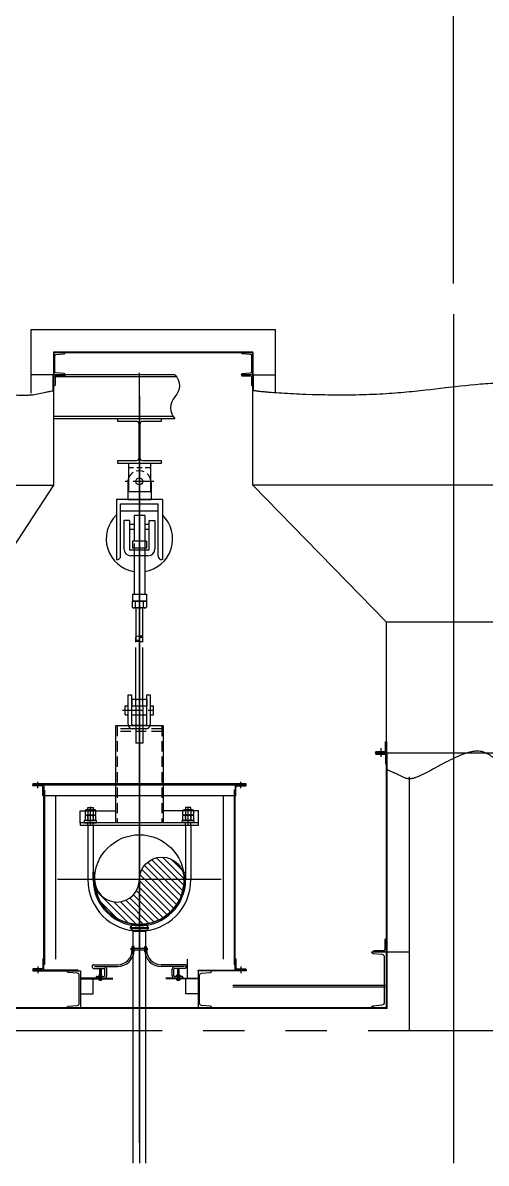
# Model space of a CAD drawing. Header units: millimetres. Extents: x 0 to 134087, y -49114 to 20834.
# Drawn here: x 42881 to 43275, y -40377 to -39408 of the extents above; entities that cross this region are included whole.
import ezdxf

# ---------------------------------------------------------------- set-up
doc = ezdxf.new("R2010")
doc.units = ezdxf.units.MM
doc.header["$LTSCALE"] = 35
for name, pattern in [('CENTER', [7, 4, -1, 1, -1]), ('JNK-CENTER', [34, 30, -1.5, 1, -1.5]), ('JNK-HIDDEN', [3, 2, -1]), ('JNK-PHANTOM', [15, 10, -1, 1, -1, 1, -1]), ('PHA', [30, 20, -2, 2, -2, 2, -2])]:
    doc.linetypes.add(name, pattern=pattern)
for name, color, linetype in [('C', 1, 'CENTER'), ('CEN-R', 1, 'JNK-CENTER'), ('CON-C', 4, 'Continuous'), ('CON-G', 3, 'Continuous'), ('CON-W', 7, 'Continuous'), ('CON-Y', 2, 'Continuous'), ('CONT-Y', 2, 'Continuous'), ('Dim-W', 7, 'Continuous'), ('HID-Y', 2, 'JNK-HIDDEN'), ('PAN-W', 6, 'PHA'), ('PHA-M', 6, 'JNK-PHANTOM'), ('PHA-W', 7, 'JNK-PHANTOM'), ('REF-R', 2, 'JNK-PHANTOM'), ('rev-1', 2, 'Continuous'), ('STL-OBJT', 7, 'Continuous')]:
    doc.layers.add(name, color=color, linetype=linetype)
doc.layers.add('CONT-G', color=3, linetype='Continuous', lineweight=25)

# ---------------------------------------------------------------- blocks, each defined once
blk = doc.blocks.new('pipesece')
at = {"layer": 'CON-W'}
blk.add_lwpolyline([(0.5, 0, 0.44), (0, 0, -0.44), (-0.5, 0, -0.44), (0, 0)], format="xyb", dxfattribs=at)
blk.add_lwpolyline([(-0.45, 0, 0.31383), (0, 0, 0.31383)], format="xyb", close=True, dxfattribs=at)
blk = doc.blocks.new('A$C59B53160')
at = {"layer": 'PHA-M'}
for p, q in [((-23.6, 235.8, -596.2), (-23.6, 659.9, -596.2)), ((23.6, 235.8, -596.2), (23.6, 659.9, -596.2)), ((38.4, 235.8, -596.2), (-38.4, 235.8, -596.2)), ((-50.8, 229.2, -596.2), (-50.8, 186.1, -596.2)), ((-50.8, 186.1, -596.2), (50.8, 186.1, -596.2)), ((-23.7, 186.1, -596.2), (-23.7, 229.2, -596.2)), ((-23.7, 186.1, -596.2), (-23.7, -63.4, -596.2)), ((23.7, 186.1, -596.2), (23.7, 229.2, -596.2)), ((23.7, 186.1, -596.2), (23.7, -63.4, -596.2)), ((50.8, 229.2, -596.2), (50.8, 186.1, -596.2)), ((-23.7, -63.4, -596.2), (23.7, -63.4, -596.2))]:
    blk.add_line(p, q, dxfattribs=at)
for centre, radius, start, end in [((-37.3, 218.6, -596.2), 17.2, 38.08711, 141.91289), ((0, 189.6, -596.2), 46.2, 59.10912, 120.89088), ((37.3, 218.6, -596.2), 17.2, 38.08711, 141.91289)]:
    blk.add_arc(centre, radius, start, end, dxfattribs=at)
at = {"layer": 'PHA-W', "xscale": 47.25751289335312, "yscale": 47.25751289335312, "zscale": 47.25751289335312}
blk.add_blockref('pipesece', (0, 659.9, -596.2), dxfattribs=at)
blk = doc.blocks.new('pipesec')
at = {"layer": 'CON-W'}
for p, q in [((0.121, 0.485), (0.485, 0.121)), ((0.244, 0.437), (0.437, 0.244)), ((0.248, 0.284), (0.499, 0.033)), ((0.23, 0.153), (0.489, -0.105)), ((0.247, 0.211), (0.498, -0.041)), ((0.012, 0), (0.36, -0.347)), ((0.075, 0.011), (0.394, -0.308)), ((0.126, 0.034), (0.425, -0.264)), ((0.169, 0.066), (0.451, -0.216)), ((0.204, 0.105), (0.473, -0.163)), ((-0.193, -0.092), (0.181, -0.466)), ((-0.156, -0.055), (0.232, -0.443)), ((-0.111, -0.026), (0.279, -0.415)), ((-0.056, -0.006), (0.321, -0.383)), ((-0.243, -0.191), (0.063, -0.496)), ((-0.223, -0.136), (0.125, -0.484)), ((-0.25, -0.258), (-0.008, -0.5)), ((-0.227, -0.355), (-0.105, -0.477))]:
    blk.add_line(p, q, dxfattribs=at)
blk.add_lwpolyline([(0, 0.5, -1), (0, 0, 1), (0, -0.5, 1)], format="xyb", dxfattribs=at)
blk = doc.blocks.new('A$C3B5754AF')
at = {"layer": 'CON-G'}
for p, q in [((-81.1, 32), (-27.5, 32)), ((-72.3, 28.6), (-72.3, -0.6)), ((-36.3, 28.6), (-36.3, -0.6)), ((-81.1, -4), (-27.5, -4)), ((-81.1, -4), (-27.5, -4)), ((-81.1, -40), (-27.5, -40)), ((-72.3, -7.4), (-72.3, -36.6)), ((-36.3, -7.4), (-36.3, -36.6))]:
    blk.add_line(p, q, dxfattribs=at)
for points in [[(-18.3, 28.6, 0.372659), (-36.3, 28.6, 0.186242), (-72.3, 28.6, 0.372659), (-90.3, 28.6), (-90.3, -0.6, 0.372659), (-72.3, -0.6, 0.186242), (-36.3, -0.6, 0.372659), (-18.3, -0.6)], [(-18.3, -7.4, 0.372659), (-36.3, -7.4, 0.186242), (-72.3, -7.4, 0.372659), (-90.3, -7.4), (-90.3, -36.6, 0.372659), (-72.3, -36.6, 0.186242), (-36.3, -36.6, 0.372659), (-18.3, -36.6)]]:
    blk.add_lwpolyline(points, format="xyb", close=True, dxfattribs=at)
blk = doc.blocks.new('A$C4ECB5571')
at = {"layer": 'CON-W', "color": 3}
for p, q in [((140, 128), (-188, 128)), ((-188, 64), (-188, 128)), ((-188, 64), (140, 64)), ((140, 64), (140, 128))]:
    blk.add_line(p, q, dxfattribs=at)
blk.add_lwpolyline([(-96, 416), (-96, 480), (48, 480), (48, 416)], dxfattribs=at)
at = {"layer": 'Dim-W', "color": 1}
for p, q in [((-24, 0), (-24, 501)), ((-24, 56), (-24, 480))]:
    blk.add_line(p, q, dxfattribs=at)
at = {"layer": 'HID-Y', "color": 2}
for points in [[(-96, 0), (-96, 320)], [(48, 0), (48, 320)]]:
    blk.add_lwpolyline(points, dxfattribs=at)
at = {"layer": 'CON-W', "xscale": 4, "yscale": 4, "zscale": 4}
blk.add_blockref('A$C3B5754AF', (193, 288), dxfattribs=at)
blk = doc.blocks.new('A$C31321E1F')
at = {"layer": 'C'}
blk.add_line((-114.5, 1150.4), (119.8, 1150.4), dxfattribs=at)
at = {"layer": 'CEN-R'}
for p, q in [((0, 1280.4), (0, -582.1)), ((397.9, 0), (-397.9, 0)), ((0, -450.9), (0, -555.9)), ((0, -450.9), (0, -555.9))]:
    blk.add_line(p, q, dxfattribs=at)
at = {"layer": 'CON-W', "color": 3}
for p, q in [((402.2, 386.2), (-402.2, 386.2)), ((-402.2, 386.2), (-402.2, 370.2)), ((-402.2, 370.2), (402.2, 370.2)), ((-350.2, 370.2), (-350.2, 0)), ((-314.2, 370.2), (-314.2, 0)), ((314.2, 370.2), (314.2, 0)), ((350.2, 370.2), (350.2, 0)), ((402.2, 370.2), (402.2, 386.2)), ((-314.2, 0), (-314.2, 50)), ((-314.2, 50), (-304.7, 50)), ((-304.7, 50), (-304.7, 0))]:
    blk.add_line(p, q, dxfattribs=at)
at = {"layer": 'CON-W'}
blk.add_line((-338.2, 370.2), (-314.2, 370.2), dxfattribs=at)
at = {"layer": 'CON-W', "color": 3}
for points in [[(-402.2, 386.2), (-402.2, 466.2), (-161.9, 466.2)], [(402.2, 386.2), (402.2, 466.2), (161.9, 466.2)], [(304.7, 0), (304.7, 50), (314.2, 50), (314.2, 0)]]:
    blk.add_lwpolyline(points, dxfattribs=at)
at = {"layer": 'CON-W'}
blk.add_circle((0, 0), 304.7, dxfattribs=at)
blk.add_circle((0, 0), 304.7, dxfattribs=at)
at = {"layer": 'CON-W', "color": 3}
for radius in [350.2, 314.2, 304.7]:
    blk.add_arc((0, 0), radius, 180, 0, dxfattribs=at)
at = {"layer": 'CONT-G'}
for p, q in [((-161.9, 1045.4), (-161.9, 386.2)), ((161.9, 1045.4), (-161.9, 1045.4)), ((161.9, 1045.4), (161.9, 386.2))]:
    blk.add_line(p, q, dxfattribs=at)
at = {"layer": 'HID-Y', "color": 2}
for p, q in [((-151.6, 1045.4), (-151.6, 386.2)), ((151.6, 1025.4), (-151.6, 1025.4)), ((151.6, 1045.4), (151.6, 386.2)), ((151.6, 1005.4), (-151.6, 1005.4))]:
    blk.add_line(p, q, dxfattribs=at)
at = {"layer": 'PAN-W'}
for p, q in [((-96.9, 1180.4), (-76.9, 1180.4)), ((-96.9, 1120.4), (-96.9, 1180.4)), ((-52.9, 1180.4), (50, 1180.4)), ((74, 1180.4), (96.9, 1180.4)), ((96.9, 1120.4), (96.9, 1180.4)), ((-96.9, 1120.4), (-76.9, 1120.4)), ((-52.9, 1120.4), (50, 1120.4)), ((74, 1120.4), (96.9, 1120.4))]:
    blk.add_line(p, q, dxfattribs=at)
blk.add_lwpolyline([(-52.9, 1055.4, 0.414214), (-46.9, 1049.4), (44, 1049.4, 0.414214), (50, 1055.4), (50, 1255.4), (74, 1255.4), (74, 1055.4, -0.414214), (44, 1025.4), (-46.9, 1025.4, -0.414214), (-76.9, 1055.4), (-76.9, 1255.4), (-52.9, 1255.4)], format="xyb", close=True, dxfattribs=at)
at = {"xscale": -609.4, "yscale": 609.4, "zscale": 609.4, "rotation": 90}
blk.add_blockref('pipesec', (0, 0), dxfattribs=at)
at = {"layer": 'CON-W', "yscale": 0.25, "zscale": 0.25}
for p, xscale in [((-326.2, 370.2), 0.25), ((326.2, 370.2), -0.25)]:
    blk.add_blockref('A$C4ECB5571', p, dxfattribs=dict(at, xscale=xscale))
blk = doc.blocks.new('SP-FE2')
at = {"color": 1, "linetype": 'CENTER'}
blk.add_line((97.4, -104.1), (-97.6, -104.1), dxfattribs=at)
at = {"layer": 'CEN-R'}
blk.add_line((0, 58), (0, -1229), dxfattribs=at)
at = {"layer": 'CON-Y'}
blk.add_circle((-0.1, -104.1), 23.8, dxfattribs=at)
for start, end in [(133.81816, 260.83148), (279.1699, 46.18184)]:
    blk.add_arc((0, -494.1), 225.5, start, end, dxfattribs=at)
at = {"layer": 'CONT-Y'}
for p, q in [((-75, 20.9), (-75, -173)), ((-75, 20.9), (75, 20.9)), ((75, 20.9), (75, -173)), ((-40.3, -11.3), (-75, -11.3)), ((18.1, -11.3), (-17.5, -11.3)), ((75, -11.3), (40, -11.3)), ((-79.5, -110.9), (-79.5, -226.9)), ((79.5, -110.9), (79.5, -226.9)), ((156.1, -226.9), (-156.1, -226.9)), ((-156.1, -226.9), (-156.1, -635.6)), ((-79.5, -226.9), (79.5, -226.9)), ((-75, -173), (75, -173)), ((156.1, -226.9), (156.1, -635.6)), ((-127.4, -255.9), (127.4, -255.9)), ((-127.4, -611.6), (-127.4, -255.9)), ((-127.4, -303.9), (127.4, -303.9)), ((127.4, -611.6), (127.4, -255.9)), ((-105.8, -370.1), (-105.8, -561)), ((-66.7, -370.1), (-105.8, -370.1)), ((-66.7, -370.1), (-66.7, -569.1)), ((35.9, -336.4), (-35.9, -336.4)), ((-35.9, -336.4), (-35.9, -510.3)), ((35.9, -336.4), (35.9, -510.3)), ((66.7, -569.1), (66.7, -370.1)), ((66.7, -370.1), (105.8, -370.1)), ((105.8, -370.1), (105.8, -561)), ((-66.7, -394), (-35.9, -394)), ((-66.7, -427.5), (-35.9, -427.5)), ((35.9, -394), (66.7, -394)), ((35.9, -427.5), (66.7, -427.5)), ((47.9, -510.3), (-47.9, -510.3)), ((-47.9, -510.3), (-47.9, -558.2)), ((-35.9, -526.6), (-35.9, -869)), ((35.9, -499), (35.9, -869)), ((47.9, -510.3), (47.9, -558.2)), ((-66.7, -569.1), (66.7, -569.1)), ((57.9, -608.9), (-57.9, -608.9)), ((47.9, -558.2), (-47.9, -558.2)), ((-35.9, -558.2), (-35.9, -569.1)), ((-35.9, -608.9), (-35.9, -869)), ((35.9, -558.2), (35.9, -569.1)), ((35.9, -608.9), (35.9, -869)), ((-156.1, -635.6), (-151.4, -635.6)), ((156.1, -635.6), (151.4, -635.6)), ((49, -916.9), (-49, -916.9)), ((-49, -916.9), (-49, -957.6)), ((-47.9, -869), (47.9, -869)), ((-47.9, -869), (-47.9, -916.9)), ((-47.9, -916.9), (47.9, -916.9)), ((-27, -957.6), (-27, -916.9)), ((27, -957.6), (27, -916.9)), ((47.9, -869), (47.9, -916.9)), ((49, -916.9), (49, -957.6)), ((38, -963.2), (-38, -963.2)), ((25.6, -963.2), (-25.6, -963.2)), ((-22.2, -1186.9), (-22.2, -963.2)), ((22.2, -1186.9), (22.2, -963.2))]:
    blk.add_line(p, q, dxfattribs=at)
for centre, radius, start, end in [((0, -110.9), 79.5, 146.99817, 180), ((0, -110.9), 79.5, 122.59536, 146.99817), ((0, -110.9), 79.5, 66.30972, 106.00822), ((0, -110.9), 79.5, 33.00183, 46.57738), ((0, -110.9), 79.5, 0, 33.00183), ((-151.4, -611.6), 24, 270, 0), ((-57.9, -561), 47.9, 180, 270), ((57.9, -561), 47.9, 270, 0), ((151.4, -611.6), 24, 180, 270), ((-38, -949.6), 13.6, 216.07813, 323.92187), ((0, -894.9), 68.3, 246.67488, 293.32512), ((38, -949.6), 13.6, 216.07813, 323.92187)]:
    blk.add_arc(centre, radius, start, end, dxfattribs=at)
blk.add_ellipse((-11.1, -1186.9), major_axis=(-11.1, 0), ratio=0.480082, dxfattribs=at)
blk.add_ellipse((11.1, -1186.9), major_axis=(11.1, 0), ratio=0.480082, start_param=3.141593, end_param=6.283185, dxfattribs=at)
blk = doc.blocks.new('A$C1C12395C')
at = {"layer": 'CEN-R'}
blk.add_line((0, 0), (0, 44.4), dxfattribs=at)
at = {"layer": 'CONT-G'}
for p, q in [((-61.1, 24.3), (-46.8, 44.4)), ((-61.1, 19.3), (-61.1, 24.3)), ((-61.1, 24.3), (61.1, 24.3)), ((-61.1, 19.3), (61.1, 19.3)), ((-61.1, 19.3), (-51, 5)), ((-44.4, 0), (-51, 5)), ((-51, 5), (51, 5)), ((-46.8, 44.4), (46.8, 44.4)), ((-44.4, 0), (44.4, 0)), ((44.4, 0), (51, 5)), ((61.1, 24.3), (46.8, 44.4)), ((61.1, 19.3), (51, 5)), ((61.1, 19.3), (61.1, 24.3))]:
    blk.add_line(p, q, dxfattribs=at)
blk = doc.blocks.new('seal boots-1')
at = {"layer": 'CEN-R'}
for p, q in [((-265, -146.2), (-265, -233.6)), ((265, -146.2), (265, -233.6))]:
    blk.add_line(p, q, dxfattribs=at)
at = {"layer": 'CON-C'}
for p, q in [((-55, -22.9), (-55, -10.4)), ((-55, -10.4), (55, -10.4)), ((-55, -22.9), (55, -22.9)), ((55, -22.9), (55, -10.4))]:
    blk.add_line(p, q, dxfattribs=at)
at = {"layer": 'CON-G'}
for p, q in [((-49, -23), (-49, 0)), ((-36.5, 0), (-49, 0)), ((-36.5, -35.5), (-36.5, 0)), ((36.5, -35.5), (36.5, 0)), ((36.5, 0), (49, 0)), ((49, -23), (49, 0)), ((-318, -143), (-318, -128)), ((-313, -123), (-149, -123)), ((-313, -148), (-240, -148)), ((-305.5, -135.5), (-149, -135.5)), ((-235, -197.4), (-235, -153)), ((-222.5, -197.4), (-222.5, -153)), ((313, -123), (149, -123)), ((305.5, -135.5), (149, -135.5)), ((222.5, -197.4), (222.5, -153)), ((235, -197.4), (235, -153)), ((313, -148), (240, -148)), ((318, -143), (318, -128)), ((-260, -214.9), (-400, -214.9)), ((-290, -202.4), (-240, -202.4)), ((-272.4, -192.4), (-257.6, -192.4)), ((-272.4, -202.4), (-257.6, -202.4)), ((-257.6, -226.9), (-272.4, -226.9)), ((-260, -155.9), (-270, -155.9)), ((-270, -193.3), (-270, -201.5)), ((-260, -193.3), (-260, -201.5)), ((290, -202.4), (240, -202.4)), ((272.4, -192.4), (257.6, -192.4)), ((272.4, -202.4), (257.6, -202.4)), ((257.6, -226.9), (272.4, -226.9)), ((260, -155.9), (270, -155.9)), ((260, -193.3), (260, -201.5)), ((260, -214.9), (400, -214.9)), ((270, -193.3), (270, -201.5))]:
    blk.add_line(p, q, dxfattribs=at)
at = {"layer": 'CON-G', "color": 7}
for points in [[(-270, -216.6), (-269, -214.9), (-269, -154.9)], [(-260, -216.6), (-261, -214.9), (-261, -154.9)], [(260, -216.6), (261, -214.9), (261, -154.9)], [(270, -216.6), (269, -214.9), (269, -154.9)]]:
    blk.add_lwpolyline(points, dxfattribs=at)
at = {"layer": 'CON-G'}
for points in [[(-270, -226), (-270, -155.9), (-269, -154.9), (-261, -154.9), (-260, -155.9), (-260, -226)], [(270, -226), (270, -155.9), (269, -154.9), (261, -154.9), (260, -155.9), (260, -226)], [(-400, -219.9), (-180, -219.9)], [(-400, -319.9), (-315, -319.9), (-315, -219.9)], [(400, -219.9), (180, -219.9)], [(400, -319.9), (315, -319.9), (315, -219.9)]]:
    blk.add_lwpolyline(points, dxfattribs=at)
for points in [[(-295, -207.4), (-295, -209.9, 0.414214), (-290, -214.9), (-180, -214.9)], [(295, -207.4), (295, -209.9, -0.414214), (290, -214.9), (180, -214.9)]]:
    blk.add_lwpolyline(points, format="xyb", dxfattribs=at)
for points in [[(-255, -193.3, 0.372659), (-260, -193.3, 0.186242), (-270, -193.3, 0.372659), (-275, -193.3), (-275, -201.5, 0.372659), (-270, -201.5, 0.186242), (-260, -201.5, 0.372659), (-255, -201.5)], [(-275, -226, 0.372659), (-270, -226, 0.186242), (-260, -226, 0.372659), (-255, -226), (-255, -219.9), (-275, -219.9)], [(255, -193.3, -0.372659), (260, -193.3, -0.186242), (270, -193.3, -0.372659), (275, -193.3), (275, -201.5, -0.372659), (270, -201.5, -0.186242), (260, -201.5, -0.372659), (255, -201.5)], [(275, -226, -0.372659), (270, -226, -0.186242), (260, -226, -0.372659), (255, -226), (255, -219.9), (275, -219.9)]]:
    blk.add_lwpolyline(points, format="xyb", close=True, dxfattribs=at)
for centre, radius, start, end in [((-149, -23), 100, 270, 0), ((-149, -23), 112.5, 270, 0), ((149, -23), 112.5, 180, 270), ((149, -23), 100, 180, 270), ((-313, -128), 5, 90, 180), ((-313, -143), 5, 180, 270), ((-240, -153), 17.5, 0, 90), ((-240, -153), 5, 0, 90), ((240, -153), 17.5, 90, 180), ((240, -153), 5, 90, 180), ((313, -128), 5, 0, 90), ((313, -143), 5, 270, 0), ((-290, -207.4), 5, 90, 180), ((-240, -197.4), 5, 270, 0), ((-240, -197.4), 17.5, 270, 0), ((240, -197.4), 17.5, 180, 270), ((240, -197.4), 5, 180, 270), ((290, -207.4), 5, 0, 90)]:
    blk.add_arc(centre, radius, start, end, dxfattribs=at)
at = {"layer": 'CONT-G'}
for points in [[(-400, -164.9), (-400, -414.9), (-490, -414.9), (-490, -411.9, -0.388879), (-483.6, -404.9), (-421.8, -399.5, 0.388879), (-409, -385.5), (-409, -194.3, 0.388879), (-421.8, -180.3), (-483.6, -174.9, -0.388879), (-490, -167.9), (-490, -164.9)], [(400, -164.9), (400, -414.9), (490, -414.9), (490, -411.9, 0.388879), (483.6, -404.9), (421.8, -399.5, -0.388879), (409, -385.5), (409, -194.3, -0.388879), (421.8, -180.3), (483.6, -174.9, 0.388879), (490, -167.9), (490, -164.9)]]:
    blk.add_lwpolyline(points, format="xyb", close=True, dxfattribs=at)
at = {"layer": 'PHA-M'}
blk.add_line((325, -84.9), (325, -214.9), dxfattribs=at)

msp = doc.modelspace()

# ---------------------------------------------------------------- linework, layer by layer
at = {"layer": 'CEN-R'}
for p, q in [((43247.2948, -39655.9711), (43247.2948, -40376.8135)), ((42980.4198, -40357.5806), (42980.4198, -39705.5734)), ((42980.4198, -40359.579), (42980.4198, -39707.2623)), ((42980.4198, -39725.2623), (42980.4198, -40070.8873)), ((42980.4198, -39744.0123), (42980.4198, -40063.3873)), ((42894.1698, -40058.3873), (42894.1698, -40052.8873)), ((43066.6698, -40058.3873), (43066.6698, -40052.8873)), ((42980.4198, -40066.4623), (42980.4198, -40205.5656)), ((43049.9698, -40136.0123), (42910.8698, -40136.0123)), ((42980.4198, -40179.6561), (42980.4198, -40376.8135)), ((42894.1698, -40209.8873), (42894.1698, -40215.3873)), ((43066.6698, -40209.8873), (43066.6698, -40215.3873))]:
    msp.add_line(p, q, dxfattribs=at)
at = {"layer": 'CON-G'}
for p, q in [((42907.7948, -39687.7623), (43076.6698, -39687.7623)), ((42907.7948, -39707.2623), (42907.7948, -39687.7623)), ((42907.7948, -39688.5123), (43068.1756, -39688.5123)), ((43076.6698, -39707.2623), (43076.6698, -39687.7623)), ((42907.7948, -39707.2623), (42907.1698, -39707.2623)), ((42907.1698, -39720.7634), (42907.1698, -39707.2623)), ((42907.7948, -39707.2623), (42907.1698, -39707.2623)), ((43010.6454, -39707.2623), (42907.7948, -39707.2623)), ((42907.7948, -39801.0123), (42907.7948, -39707.2623)), ((43012.1392, -39709.1373), (42907.7948, -39709.1373)), ((43076.6698, -39707.2623), (43077.2948, -39707.2623)), ((43076.6698, -39707.2623), (43077.2948, -39707.2623)), ((43076.6698, -39801.0123), (43076.6698, -39707.2623)), ((43077.2948, -39720.7634), (43077.2948, -39707.2623)), ((43009.1516, -39742.8873), (42907.7948, -39742.8873)), ((43010.6454, -39744.7623), (42907.7948, -39744.7623)), ((42717.7948, -39801.0123), (42907.7948, -39801.0123)), ((42831.5448, -39917.2623), (42907.7948, -39801.0123)), ((43417.9198, -39801.0123), (43076.6698, -39801.0123)), ((43190.4198, -39917.2623), (43076.6698, -39801.0123)), ((43190.4198, -40245.5123), (43190.4198, -39917.2623)), ((43304.1698, -39917.2623), (43190.4198, -39917.2623)), ((43185.4198, -40024.3353), (43185.4198, -40031.695)), ((43304.1698, -40028.5123), (43190.4198, -40028.5123)), ((43191.0448, -40245.5123), (43191.0448, -40028.5123)), ((43189.2948, -40226.0123), (43059.6698, -40226.0123)), ((43189.2948, -40227.3248), (43059.6698, -40227.3248)), ((43191.0448, -40244.7623), (42649.6698, -40244.7623)), ((43191.0448, -40245.5123), (42649.6698, -40245.5123)), ((42927.1698, -40244.7623), (42927.1698, -40245.5123)), ((43179.1698, -40244.7623), (43179.1698, -40243.3373))]:
    msp.add_line(p, q, dxfattribs=at)
for points in [[(42907.7948, -39688.5123), (42907.7948, -39707.2623), (42917.1698, -39707.2623), (42917.1698, -39706.9596, 0.38887873), (42916.5992, -39706.337), (42909.7483, -39705.7376, -0.38887873), (42908.6073, -39704.4923), (42908.6073, -39691.2823, -0.38887873), (42909.7483, -39690.037), (42916.5992, -39689.4377, 0.38887873), (42917.1698, -39688.815), (42917.1698, -39688.5123)], [(43076.6698, -39688.5123), (43076.6698, -39707.2623), (43067.2948, -39707.2623), (43067.2948, -39706.9596, -0.38887873), (43067.8653, -39706.337), (43074.7162, -39705.7376, 0.38887873), (43075.8573, -39704.4923), (43075.8573, -39691.2823, 0.38887873), (43074.7162, -39690.037), (43067.8653, -39689.4377, -0.38887873), (43067.2948, -39688.815), (43067.2948, -39688.5123)], [(42917.1698, -39707.2623), (42917.1698, -39707.6998, -0.41421356), (42916.6073, -39708.2623), (42909.6698, -39708.2623, 0.41421356), (42908.7948, -39709.1373), (42908.7948, -39716.0748, -0.41421356), (42908.2323, -39716.6373), (42907.7948, -39716.6373), (42907.7948, -39707.2623)], [(43067.2948, -39707.2623), (43067.2948, -39707.6998, 0.41421356), (43067.8573, -39708.2623), (43074.7948, -39708.2623, -0.41421356), (43075.6698, -39709.1373), (43075.6698, -39716.0748, 0.41421356), (43076.2323, -39716.6373), (43076.6698, -39716.6373), (43076.6698, -39707.2623)], [(42999.1698, -39782.2623), (42999.1698, -39780.3873), (42983.2948, -39780.3873, -0.41421356), (42981.0448, -39778.1373), (42981.0448, -39748.8873, -0.41421356), (42983.2948, -39746.6373), (42999.1698, -39746.6373), (42999.1698, -39744.7623), (42961.6698, -39744.7623), (42961.6698, -39746.6373), (42977.5448, -39746.6373, -0.41421356), (42979.7948, -39748.8873), (42979.7948, -39778.1373, -0.41421356), (42977.5448, -39780.3873), (42961.6698, -39780.3873), (42961.6698, -39782.2623)], [(43181.0448, -40028.1373), (43181.0448, -40027.6998, -0.41421356), (43181.6073, -40027.1373), (43188.5448, -40027.1373, 0.41421356), (43189.4198, -40026.2623), (43189.4198, -40019.3248, -0.41421356), (43189.9823, -40018.7623), (43190.4198, -40018.7623), (43190.4198, -40028.1373)], [(43181.0448, -40028.5123), (43181.0448, -40028.9498, 0.41421356), (43181.6073, -40029.5123), (43188.5448, -40029.5123, -0.41421356), (43189.4198, -40030.3873), (43189.4198, -40037.3248, 0.41421356), (43189.9823, -40037.8873), (43190.4198, -40037.8873), (43190.4198, -40028.5123)], [(42899.1698, -40055.7623), (42899.1698, -40065.1373), (42898.9198, -40065.1373, -0.41421356), (42898.4198, -40064.6373), (42898.4198, -40057.5748, 0.41421356), (42897.3573, -40056.5123), (42890.2948, -40056.5123, -0.41421356), (42889.7948, -40056.0123), (42889.7948, -40055.7623)], [(43061.6698, -40055.7623), (43061.6698, -40065.1373), (43061.9198, -40065.1373, 0.41421356), (43062.4198, -40064.6373), (43062.4198, -40057.5748, -0.41421356), (43063.4823, -40056.5123), (43070.5448, -40056.5123, 0.41421356), (43071.0448, -40056.0123), (43071.0448, -40055.7623)], [(43190.4198, -40197.2623), (43179.1698, -40197.2623), (43179.1698, -40197.0123, -0.41421356), (43180.0448, -40196.1373), (43188.0448, -40196.1373, 0.41421356), (43189.2948, -40194.8873), (43189.2948, -40186.8873, -0.41421356), (43190.1698, -40186.0123), (43190.4198, -40186.0123)], [(42899.1698, -40212.5123), (42899.1698, -40203.1373), (42898.9198, -40203.1373, 0.41421356), (42898.4198, -40203.6373), (42898.4198, -40210.6998, -0.41421356), (42897.3573, -40211.7623), (42890.2948, -40211.7623, 0.41421356), (42889.7948, -40212.2623), (42889.7948, -40212.5123)], [(43061.6698, -40212.5123), (43061.6698, -40203.1373), (43061.9198, -40203.1373, -0.41421356), (43062.4198, -40203.6373), (43062.4198, -40210.6998, 0.41421356), (43063.4823, -40211.7623), (43070.5448, -40211.7623, -0.41421356), (43071.0448, -40212.2623), (43071.0448, -40212.5123)], [(43190.4198, -40197.2623), (43190.4198, -40244.7623), (43177.9198, -40244.7623), (43177.9198, -40244.2064, -0.38887873), (43178.9467, -40243.0857), (43186.7409, -40242.4038, 0.38887873), (43188.7948, -40240.1623), (43188.7948, -40201.8623, 0.38887873), (43186.7409, -40199.6208), (43178.9467, -40198.9389, -0.38887873), (43177.9198, -40197.8182), (43177.9198, -40197.2623)]]:
    msp.add_lwpolyline(points, format="xyb", close=True, dxfattribs=at)
for points in [[(43071.0448, -40054.7623), (42889.7948, -40054.7623), (42889.7948, -40055.3873), (43071.0448, -40055.3873)], [(42899.7948, -40208.1373), (42899.1698, -40208.1373), (42899.1698, -40060.1373), (42899.7948, -40060.1373)], [(43061.0448, -40208.1373), (43061.6698, -40208.1373), (43061.6698, -40060.1373), (43061.0448, -40060.1373)], [(42928.4198, -40212.8873), (42889.7948, -40212.8873), (42889.7948, -40213.5123), (42928.4198, -40213.5123)], [(43030.4198, -40212.8873), (43071.0448, -40212.8873), (43071.0448, -40213.5123), (43030.4198, -40213.5123)]]:
    msp.add_lwpolyline(points, close=True, dxfattribs=at)
msp.add_circle((42980.4198, -40136.0123), 38.0875, dxfattribs=at)
at = {"layer": 'CON-Y'}
msp.add_line((43247.2948, -39629.6882), (43247.2948, -39226.2904), dxfattribs=at)
at = {"layer": 'CONT-G'}
msp.add_lwpolyline([(42985.976, -40376.8135), (42985.976, -40179.6561), (42974.8635, -40179.6561), (42974.8635, -40376.8135)], dxfattribs=at)
at = {"layer": 'Dim-W'}
msp.add_lwpolyline([(43010.6454, -39707.2623, -0.4), (43010.6454, -39726.0123, 0.4), (43010.6454, -39744.7623, 0.4)], format="xyb", dxfattribs=at)
at = {"layer": 'PHA-M'}
for p, q in [((42888.4198, -39669.0123), (43096.0448, -39669.0123)), ((42888.4198, -39722.9373), (42888.4198, -39669.0123)), ((43096.0448, -39722.9373), (43096.0448, -39669.0123)), ((42907.1698, -39707.2623), (42888.4198, -39707.2623)), ((43077.2948, -39707.2623), (43096.0448, -39707.2623)), ((43209.7948, -40264.2623), (43209.7948, -40048.6027)), ((43190.4198, -40197.2623), (43209.7948, -40197.2623)), ((42649.6698, -40264.2623), (43844.1698, -40264.2623))]:
    msp.add_line(p, q, dxfattribs=at)
at = {"layer": 'PHA-W'}
for points, knots in [([(42717.7948, -39723.8341), (42743.3672, -39718.8157), (42754.1683, -39706.5955), (42882.4101, -39729.1373), (42897.1819, -39722.6838), (42907.7948, -39720.6436)], [0, 0, 0, 0, 471.13627983, 1147.24364573, 1404.41825821, 1404.41825821, 1404.41825821, 1404.41825821]), ([(43417.9198, -39723.8341), (43392.3474, -39718.8157), (43267.7962, -39706.5955), (43209.5544, -39729.1373), (43087.2826, -39722.6838), (43076.6698, -39720.6436)], [0, 0, 0, 0, 471.13627983, 1147.24364573, 1404.41825821, 1404.41825821, 1404.41825821, 1404.41825821]), ([(43304.1698, -40047.0076), (43283.381, -40036.4948), (43271.0522, -40012.704), (43209.59, -40058.2153), (43204.0411, -40047.8632), (43190.4198, -40042.7048)], [0, 0, 0, 0, 527.46562608, 1193.67754373, 1535.04325839, 1535.04325839, 1535.04325839, 1535.04325839])]:
    msp.add_open_spline(points, degree=3, knots=knots, dxfattribs=at)
at = {"layer": 'REF-R'}
for p, q in [((43061.0448, -40064.7623), (42899.7948, -40064.7623)), ((42909.1698, -40064.7623), (42909.1698, -40203.5123)), ((43051.6698, -40064.7623), (43051.6698, -40203.5123))]:
    msp.add_line(p, q, dxfattribs=at)

# ---------------------------------------------------------------- block references
at = {"extrusion": (0, 0, -1), "xscale": 76.17499999999764, "yscale": 76.17499999999764, "zscale": -76.17499999999764, "rotation": 270}
msp.add_blockref('pipesec', (-42980.4198, -40136.0123), dxfattribs=at)
at = {"layer": 'CON-W', "xscale": 0.125, "yscale": 0.125, "zscale": 0.125}
msp.add_blockref('A$C31321E1F', (42980.4198, -40136.0148), dxfattribs=at)
at = {"layer": 'Dim-W', "xscale": 0.125, "yscale": 0.125, "zscale": 0.125}
for name, p in [('A$C1C12395C', (42980.4198, -40179.6561)), ('seal boots-1', (42980.4198, -40192.8998))]:
    msp.add_blockref(name, p, dxfattribs=at)
at = {"layer": 'rev-1', "xscale": -0.125, "yscale": 0.125, "zscale": 0.125}
msp.add_blockref('A$C59B53160', (42980.4198, -40012.1156), dxfattribs=at)
at = {"layer": 'STL-OBJT', "xscale": 0.125, "yscale": 0.125, "zscale": 0.125}
msp.add_blockref('SP-FE2', (42980.4198, -39784.8686), dxfattribs=at)

doc.saveas('drawing.dxf')
